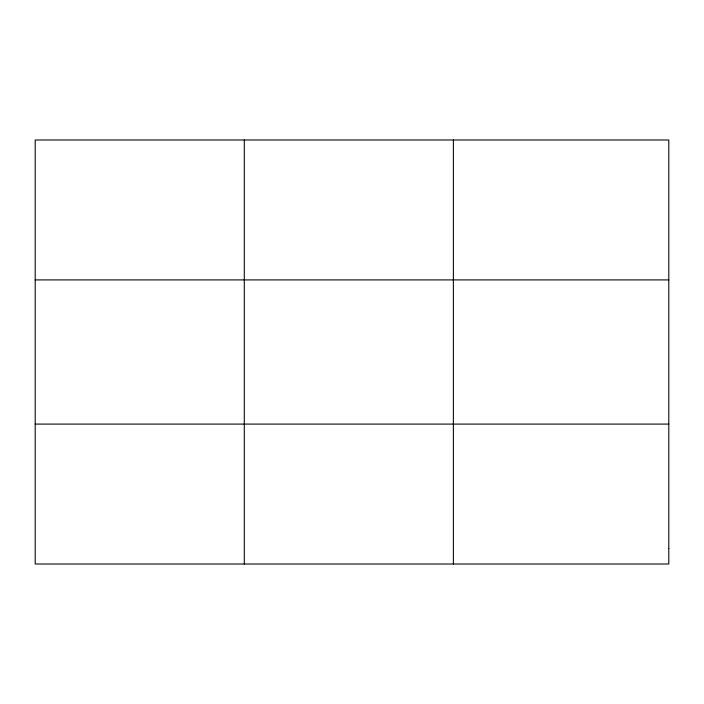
<?xml version="1.0" encoding="UTF-8"?>
<svg xmlns="http://www.w3.org/2000/svg" width="704" height="704" viewBox="0 0 704 704"><rect width="100%" height="100%" fill="white"/><g stroke="black" fill="none" stroke-linecap="round" stroke-linejoin="round"><path stroke-width="1.06" d="M244.288 564.018L244.288 139.982M453.376 564.018L453.376 139.982M35.2 279.91L668.8 279.91M35.2 424.09L668.8 424.09M668.8 548.469L668.8 564.018L35.2 564.018L35.2 139.982L668.8 139.982L668.8 548.469"/></g></svg>
